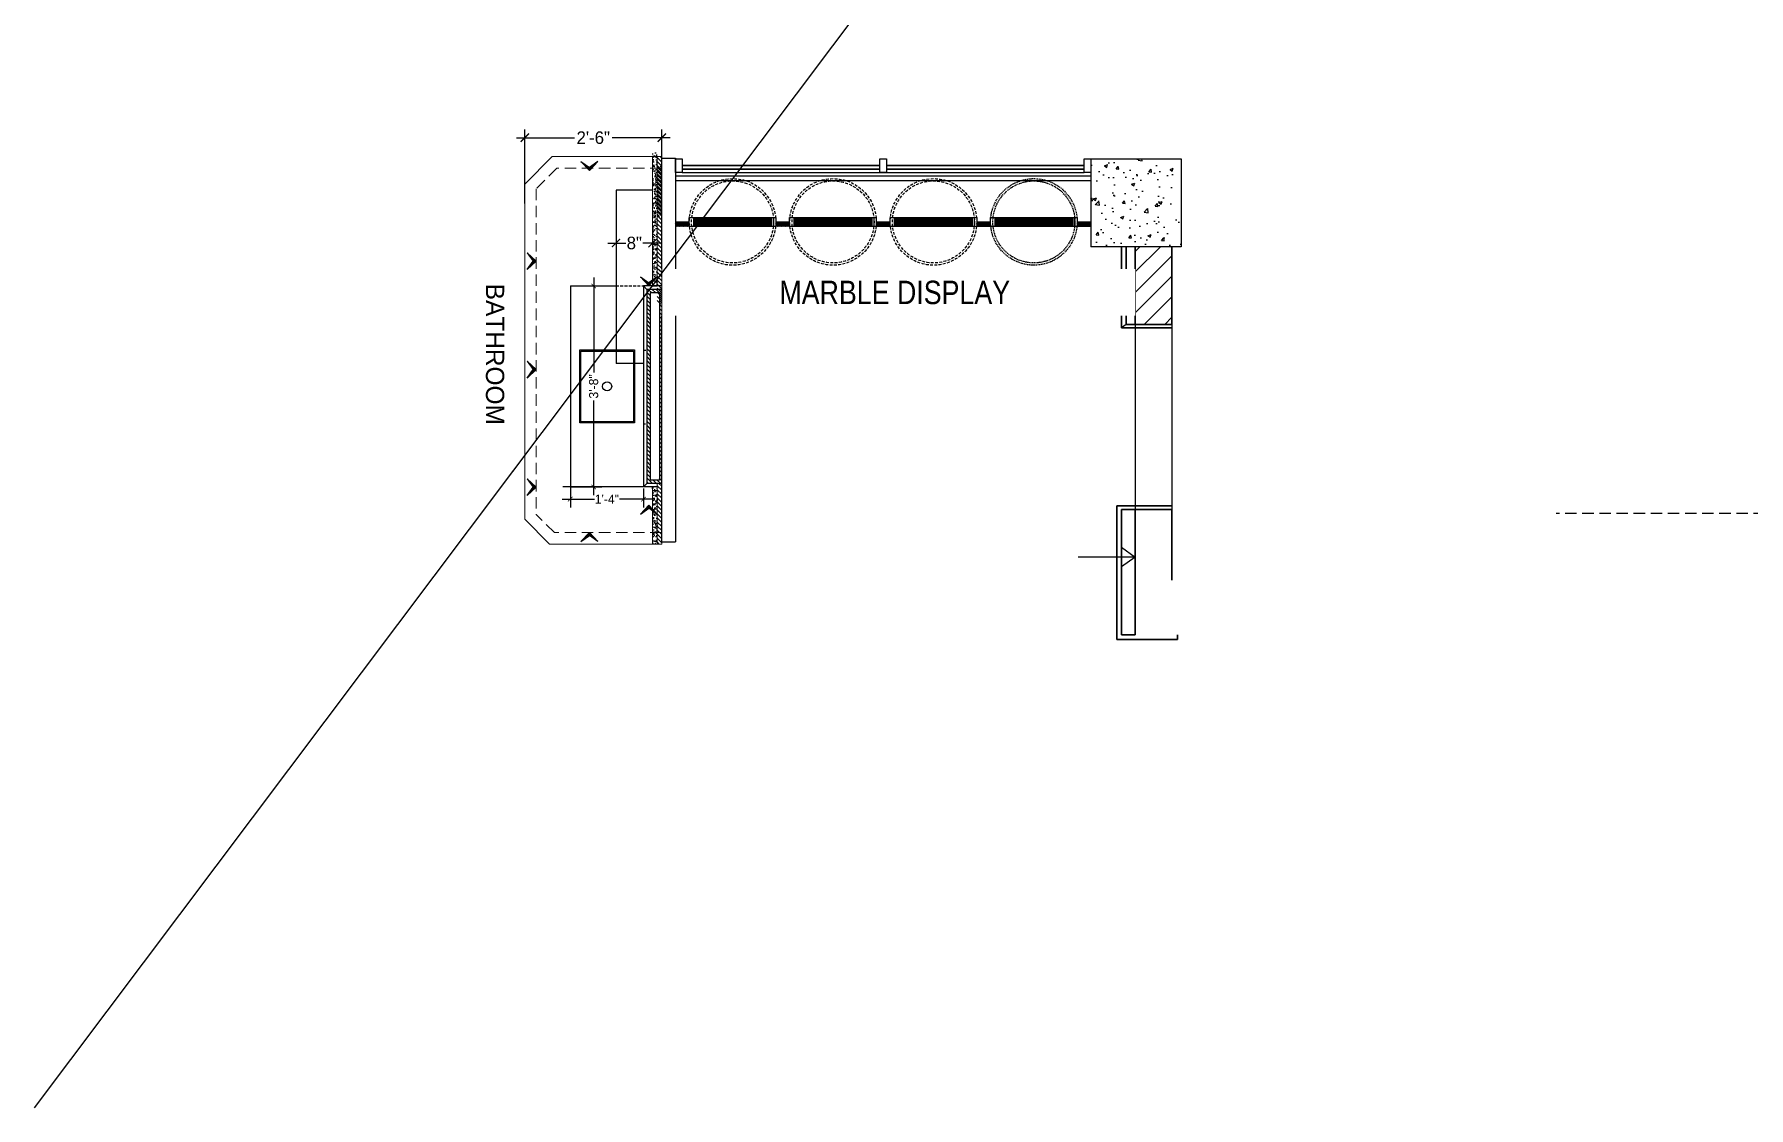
# Model space of a CAD drawing. Header units: inches. Extents: x -137722 to 81594, y -22256 to -1207.
# Drawn here: x -62205.6 to -61830.1, y -3635 to -3400 of the extents above; entities that cross this region are included whole.
import ezdxf

# ---------------------------------------------------------------- set-up
doc = ezdxf.new("R2010")
doc.units = ezdxf.units.IN
doc.header["$LTSCALE"] = 0.05
doc.header["$MEASUREMENT"] = 0
doc.header["$PDMODE"] = 3
doc.header["$PDSIZE"] = -4
doc.linetypes.add('A2-XREF-115_FURN$0$HIDDEN', pattern=[0.375, 0.25, -0.125])
doc.linetypes.add('DASHED2', pattern=[0.375, 0.25, -0.125])
doc.layers.get('Defpoints').update_dxf_attribs({"linetype": 'DASHED2'})
for name, color, linetype in [('00 floor', 7, 'Continuous'), ('beam', 7, 'Continuous'), ('Civil Dimension - Text', 7, 'Continuous'), ('Flooring Hatch', 251, 'Continuous'), ('HATCH', 251, 'Continuous'), ('text', 176, 'Continuous'), ('Vector Graphics', 7, 'Continuous')]:
    doc.layers.add(name, color=color, linetype=linetype)
doc.layers.add('FURNITURE', color=36, linetype='Continuous', lineweight=18)
doc.layers.add('WALL', color=7, linetype='Continuous', lineweight=35)
doc.styles.add('4MMOF3-8', font='ARIALN.TTF', dxfattribs={"height": 5.12})
doc.styles.add('9-128OF1-4', font='stylu.ttf')
doc.styles.get("Standard").update_dxf_attribs({"font": 'stylu.ttf', "height": 6})
doc.dimstyles.new('DIM 1-4', dxfattribs={"dimtxt": 3.0792, "dimasz": 1.82, "dimexe": 1.82, "dimexo": 0, "dimgap": 0.09, "dimtad": 0, "dimzin": 0, "dimdsep": 46, "dimlunit": 4, "dimtxsty": '9-128OF1-4', "dimblk": 'ARCHTICK', "dimcen": 1.8125, "dimdle": 1.82, "dimclrd": 8, "dimclre": 8, "dimadec": 0, "dimazin": 0, "dimtfac": 1, "dimtofl": 0, "dimtmove": 0, "dimatfit": 3, "dimldrblk": 'OPEN90', "dimfxl": 1, "dimtolj": 1, "dimtzin": 0, "dimlwd": -1, "dimarcsym": 0})
doc.dimstyles.new('rhythm des-01', dxfattribs={"dimtxt": 6, "dimasz": 2, "dimexe": 2, "dimexo": 0, "dimgap": 0.09, "dimtad": 0, "dimdec": 0, "dimzin": 0, "dimdsep": 46, "dimlunit": 4, "dimtxsty": 'Standard', "dimblk": 'ARCHTICK', "dimcen": 0, "dimclrd": 251, "dimclre": 251, "dimclrt": 20, "dimadec": 0, "dimazin": 0, "dimtfac": 1, "dimtdec": 0, "dimtix": 1, "dimtofl": 0, "dimtmove": 1, "dimatfit": 0, "dimldrblk": 'ARCHTICK', "dimfxl": 1, "dimtolj": 1, "dimtzin": 0, "dimarcsym": 0})

# ---------------------------------------------------------------- blocks, each defined once
blk = doc.blocks.new('_ArchTick')
at = {"color": 0, "const_width": 0.15}
blk.add_lwpolyline([(-0.5, -0.5), (0.5, 0.5)], dxfattribs=at)
blk = doc.blocks.new('adwawd')
at = {"layer": 'Flooring Hatch', "ltscale": 50, "true_color": 0xcd6928, "transparency": 33554687}
h = blk.add_hatch(color=32, dxfattribs=at)
h.dxf.hatch_style = 1
h.paths.add_polyline_path([(-77941.34, -7094.04), (-77946.01, -7099.05), (-77941.34, -7095.73), (-77936.68, -7099.05)])
at = {"layer": 'Civil Dimension - Text', "color": 2, "ltscale": 50}
for p, q in [((-77941.34, -7094.04), (-77946.01, -7099.05)), ((-77946.01, -7099.05), (-77941.34, -7095.73)), ((-77941.34, -7094.04), (-77936.68, -7099.05)), ((-77936.68, -7099.05), (-77941.34, -7095.73))]:
    blk.add_line(p, q, dxfattribs=at)
blk = doc.blocks.new('*D316')
at = {"layer": 'Civil Dimension - Text', "color": 8, "ltscale": 50, "transparency": 16777216}
for p, q in [((-62100.01, -3422.66), (-62087.31, -3422.66)), ((-62066.37, -3422.66), (-62079.07, -3422.66))]:
    blk.add_line(p, q, dxfattribs=at)
at = {"layer": 'Civil Dimension - Text', "color": 8, "lineweight": -2, "ltscale": 50, "transparency": 16777216}
for p, q in [((-62098.19, -3437.07), (-62098.19, -3420.84)), ((-62068.19, -3428.6), (-62068.19, -3420.84))]:
    blk.add_line(p, q, dxfattribs=at)
at = {"layer": 'Defpoints', "color": 0, "ltscale": 50, "transparency": 16777216}
for p in [(-62098.19, -3422.66), (-62068.19, -3428.6), (-62098.19, -3437.07)]:
    blk.add_point(p, dxfattribs=at)
at = {"layer": 'Civil Dimension - Text', "color": 8, "ltscale": 50, "transparency": 16777216, "xscale": 1.82, "yscale": 1.82, "zscale": 1.82, "rotation": 180}
blk.add_blockref('_ArchTick', (-62098.19, -3422.66), dxfattribs=at)
at = {"layer": 'Civil Dimension - Text', "color": 8, "ltscale": 50, "transparency": 16777216, "xscale": 1.82, "yscale": 1.82, "zscale": 1.82}
blk.add_blockref('_ArchTick', (-62068.19, -3422.66), dxfattribs=at)
at = {"layer": 'Civil Dimension - Text', "color": 0, "ltscale": 50, "transparency": 16777216, "insert": (-62083.19, -3422.66), "char_height": 2.75, "attachment_point": 5, "style": '9-128OF1-4'}
blk.add_mtext('\\A1;2\'-6"', dxfattribs=at)
blk = doc.blocks.new('_Open90')
at = {"color": 0, "linetype": 'ByBlock', "lineweight": -2}
for p, q in [((0, 0), (-1, 0)), ((-0.5, 0.5), (0, 0)), ((0, 0), (-0.5, -0.5))]:
    blk.add_line(p, q, dxfattribs=at)
blk = doc.blocks.new('*D319')
at = {"layer": 'Civil Dimension - Text', "color": 8, "ltscale": 50, "transparency": 16777216}
for p, q in [((-62080.02, -3445.72), (-62076.03, -3445.72)), ((-62068.38, -3445.72), (-62072.36, -3445.72))]:
    blk.add_line(p, q, dxfattribs=at)
at = {"layer": 'Civil Dimension - Text', "color": 8, "lineweight": -2, "ltscale": 50, "transparency": 16777216}
for p, q in [((-62078.2, -3444.78), (-62078.2, -3447.54)), ((-62070.2, -3444.78), (-62070.2, -3447.54))]:
    blk.add_line(p, q, dxfattribs=at)
at = {"layer": 'Defpoints', "color": 0, "ltscale": 50, "transparency": 16777216}
for p in [(-62078.2, -3444.78), (-62078.2, -3445.72), (-62070.2, -3444.78)]:
    blk.add_point(p, dxfattribs=at)
at = {"layer": 'Civil Dimension - Text', "color": 8, "ltscale": 50, "transparency": 16777216, "xscale": 1.82, "yscale": 1.82, "zscale": 1.82, "rotation": 180}
blk.add_blockref('_ArchTick', (-62078.2, -3445.72), dxfattribs=at)
at = {"layer": 'Civil Dimension - Text', "color": 8, "ltscale": 50, "transparency": 16777216, "xscale": 1.82, "yscale": 1.82, "zscale": 1.82}
blk.add_blockref('_ArchTick', (-62070.2, -3445.72), dxfattribs=at)
at = {"layer": 'Civil Dimension - Text', "color": 0, "ltscale": 50, "transparency": 16777216, "insert": (-62074.2, -3445.72), "char_height": 2.75, "attachment_point": 5, "style": '9-128OF1-4'}
blk.add_mtext('\\A1;8"', dxfattribs=at)
blk = doc.blocks.new('*D320')
at = {"layer": 'Civil Dimension - Text', "color": 8, "lineweight": -2, "ltscale": 50, "transparency": 16777216}
for p, q in [((-62088.21, -3499.09), (-62088.21, -3503.61)), ((-62072.2, -3499.48), (-62072.2, -3503.61))]:
    blk.add_line(p, q, dxfattribs=at)
at = {"layer": 'Civil Dimension - Text', "color": 8, "ltscale": 50, "transparency": 16777216}
for p, q in [((-62090.03, -3501.79), (-62082.93, -3501.79)), ((-62070.38, -3501.79), (-62077.48, -3501.79))]:
    blk.add_line(p, q, dxfattribs=at)
at = {"layer": 'Defpoints', "color": 0, "ltscale": 50, "transparency": 16777216}
for p in [(-62088.21, -3499.09), (-62088.21, -3501.79), (-62072.2, -3499.48)]:
    blk.add_point(p, dxfattribs=at)
at = {"layer": 'Civil Dimension - Text', "color": 8, "ltscale": 50, "transparency": 16777216, "rotation": 180}
blk.add_blockref('_ArchTick', (-62088.21, -3501.79), dxfattribs=at)
at = {"layer": 'Civil Dimension - Text', "color": 8, "ltscale": 50, "transparency": 16777216}
blk.add_blockref('_ArchTick', (-62072.2, -3501.79), dxfattribs=at)
at = {"layer": 'Civil Dimension - Text', "color": 0, "ltscale": 50, "transparency": 16777216, "insert": (-62080.21, -3501.79), "char_height": 2, "attachment_point": 5, "style": '9-128OF1-4'}
blk.add_mtext('\\A1;1\'-4"', dxfattribs=at)
blk = doc.blocks.new('*D321')
at = {"layer": 'Civil Dimension - Text', "color": 8, "ltscale": 50, "transparency": 16777216}
for p, q in [((-62083.1, -3453.29), (-62083.1, -3474.03)), ((-62083.1, -3500.93), (-62083.1, -3480.2))]:
    blk.add_line(p, q, dxfattribs=at)
at = {"layer": 'Civil Dimension - Text', "color": 8, "lineweight": -2, "ltscale": 50, "transparency": 16777216}
for p, q in [((-62088.21, -3455.11), (-62081.28, -3455.11)), ((-62088.21, -3499.11), (-62081.28, -3499.11))]:
    blk.add_line(p, q, dxfattribs=at)
at = {"layer": 'Defpoints', "color": 0, "ltscale": 50, "transparency": 16777216}
for p in [(-62088.21, -3455.11), (-62088.21, -3499.11), (-62083.1, -3499.11)]:
    blk.add_point(p, dxfattribs=at)
at = {"layer": 'Civil Dimension - Text', "color": 8, "ltscale": 50, "transparency": 16777216}
for p, rotation in [((-62083.1, -3455.11), 90), ((-62083.1, -3499.11), 270)]:
    blk.add_blockref('_ArchTick', p, dxfattribs=dict(at, rotation=rotation))
at = {"layer": 'Civil Dimension - Text', "color": 0, "ltscale": 50, "transparency": 16777216, "insert": (-62083.1, -3477.11), "char_height": 2, "attachment_point": 5, "rotation": 90, "style": '9-128OF1-4'}
blk.add_mtext('\\A1;3\'-8"', dxfattribs=at)

msp = doc.modelspace()

# ---------------------------------------------------------------- hatches: boundary and pattern name
at = {"layer": '00 floor'}
h = msp.add_hatch(dxfattribs=at)
h.set_pattern_fill('ANSI31', color=256)
h.set_pattern_definition([(45, (-196724.3448, -99125.3224), (-2.24506403, 2.24506403), [])])
h.paths.add_polyline_path([(-61956.4585, -3446.5264), (-61964.5085, -3446.5264), (-61964.5085, -3463.5264), (-61956.4585, -3463.5264)])
at = {"layer": 'Civil Dimension - Text', "ltscale": 50, "true_color": 0x939598}
h = msp.add_hatch(dxfattribs=at)
h.set_pattern_fill('AR-CONC', color=252)
h.set_pattern_definition([(50, (3598.8247, 77.342), (7.1726018, -0.62752135), [0.75, -8.25]), (355, (3598.825, 77.342), (-1.3875133, 7.5219213), [0.6, -6.6]), (100.451444, (3599.4224, 77.29), (5.7850885, 6.8943999), [0.6374019, -7.0114211]), (46.1842, (3598.825, 79.342), (10.6724133, -1.6551928), [1.125, -12.375]), (96.635635, (3599.714, 79.204), (9.3466195, 9.741186), [0.9561034, -10.5171376]), (351.184164, (3598.825, 79.342), (9.3466195, 9.741186), [0.9, -9.9]), (21, (3599.8247, 78.842), (5.9690705, -4.0261889), [0.75, -8.25]), (326, (3599.825, 78.842), (2.4331533, 7.25150045), [0.6, -6.6]), (71.451445, (3600.322, 78.507), (8.4022238, 3.2253115), [0.6374019, -7.0114211]), (37.5, (3598.8247, 77.3422), (0.12159855, 3.32893854), [0, -6.52, 0, -6.7, 0, -6.625]), (7.5, (3598.8247, 77.3422), (2.63069537, 3.94411712), [0, -3.82, 0, -6.37, 0, -2.525]), (327.5, (3596.5947, 77.3422), (5.33822436, -0.22554872), [0, -2.5, 0, -7.8, 0, -10.35]), (317.5, (3595.5947, 77.3422), (5.8318617, 1.00104982), [0, -3.25, 0, -5.18, 0, -7.35])])
h.paths.add_polyline_path([(-61974.2085, -3446.5264), (-61954.4585, -3446.5264), (-61954.4585, -3427.2764), (-61974.2085, -3427.2764)])
at = {"layer": 'Civil Dimension - Text', "ltscale": 50, "true_color": 0xcd2027}
h = msp.add_hatch(dxfattribs=at)
h.set_pattern_fill('ANSI31', color=242)
h.set_pattern_definition([(45, (6356.82664, 4115.33483), (-0.08838834765, 0.08838834765), [])])
h.paths.add_polyline_path([(-62062.1886, -3441.0922), (-62065.2026, -3441.0922), (-62065.1936, -3442.0922), (-62062.1886, -3442.0922)])
h = msp.add_hatch(dxfattribs=at)
h.set_pattern_fill('ANSI31', color=242)
h.set_pattern_definition([(45, (6378.82168, 4115.33483), (-0.08838834765, 0.08838834765), [])])
h.paths.add_polyline_path([(-62040.1936, -3441.0922), (-62043.2075, -3441.0922), (-62043.1986, -3442.0922), (-62040.1936, -3442.0922)])
h = msp.add_hatch(dxfattribs=at)
h.set_pattern_fill('ANSI31', color=242)
h.set_pattern_definition([(45, (6400.81672, 4115.33483), (-0.08838834765, 0.08838834765), [])])
h.paths.add_polyline_path([(-62018.1986, -3441.0922), (-62021.2125, -3441.0922), (-62021.2035, -3442.0922), (-62018.1986, -3442.0922)])
h = msp.add_hatch(dxfattribs=at)
h.set_pattern_fill('ANSI31', color=242)
h.set_pattern_definition([(45, (6422.81176, 4115.33483), (-0.08838834765, 0.08838834765), [])])
h.paths.add_polyline_path([(-61996.2035, -3441.0922), (-61999.2175, -3441.0922), (-61999.2085, -3442.0922), (-61996.2035, -3442.0922)])
h = msp.add_hatch(dxfattribs=at)
h.set_pattern_fill('ANSI31', color=242)
h.set_pattern_definition([(45, (6444.8068, 4115.33483), (-0.08838834765, 0.08838834765), [])])
h.paths.add_polyline_path([(-61974.2085, -3441.0922), (-61977.2224, -3441.0922), (-61977.2134, -3442.0922), (-61974.2085, -3442.0922)])
at = {"layer": 'HATCH', "ltscale": 50, "true_color": 0xb3691e}
h = msp.add_hatch(dxfattribs=at)
h.set_pattern_fill('ANSI31', color=32, scale=5, angle=-90)
h.set_pattern_definition([(315, (-53752.3855, -70079.234), (0.441941738, 0.441941738), [])])
edge = h.paths.add_edge_path()
edge.add_line((-62068.1936, -3426.8013), (-62069.1936, -3426.8013))
edge.add_line((-62069.1936, -3426.8013), (-62069.1936, -3439.9749))
edge.add_arc((-62070.3722, -3432.0763), 7.986, -81.513101, -74.168926)
edge.add_line((-62068.1936, -3439.7594), (-62068.1936, -3426.8013))
at = {"layer": 'HATCH', "ltscale": 50}
h = msp.add_hatch(dxfattribs=at)
h.set_pattern_fill('ANSI31', color=256)
h.set_pattern_definition([(45, (8533.9562, 4152.51489), (-0.08838834765, 0.08838834765), [])])
h.paths.add_polyline_path([(-62044.1779, -3440.3122), (-62061.1779, -3440.3122), (-62061.1779, -3441.0922), (-62044.1779, -3441.0922)])
h = msp.add_hatch(dxfattribs=at)
h.set_pattern_fill('ANSI31', color=256)
h.set_pattern_definition([(45, (8533.9562, 4151.73489), (-0.08838834765, 0.08838834765), [])])
h.paths.add_polyline_path([(-62044.1779, -3441.0922), (-62061.1779, -3441.0922), (-62061.1779, -3441.8722), (-62044.1779, -3441.8722)])
h = msp.add_hatch(dxfattribs=at)
h.set_pattern_fill('ANSI31', color=256)
h.set_pattern_definition([(45, (8555.95125, 4152.51489), (-0.08838834765, 0.08838834765), [])])
h.paths.add_polyline_path([(-62022.1829, -3440.3122), (-62039.1829, -3440.3122), (-62039.1829, -3441.0922), (-62022.1829, -3441.0922)])
h = msp.add_hatch(dxfattribs=at)
h.set_pattern_fill('ANSI31', color=256)
h.set_pattern_definition([(45, (8555.95125, 4151.73489), (-0.08838834765, 0.08838834765), [])])
h.paths.add_polyline_path([(-62022.1829, -3441.0922), (-62039.1829, -3441.0922), (-62039.1829, -3441.8722), (-62022.1829, -3441.8722)])
h = msp.add_hatch(dxfattribs=at)
h.set_pattern_fill('ANSI31', color=256)
h.set_pattern_definition([(45, (8577.94629, 4152.51489), (-0.08838834765, 0.08838834765), [])])
h.paths.add_polyline_path([(-62000.1878, -3440.3122), (-62017.1878, -3440.3122), (-62017.1878, -3441.0922), (-62000.1878, -3441.0922)])
h = msp.add_hatch(dxfattribs=at)
h.set_pattern_fill('ANSI31', color=256)
h.set_pattern_definition([(45, (8577.94629, 4151.73489), (-0.08838834765, 0.08838834765), [])])
h.paths.add_polyline_path([(-62000.1878, -3441.0922), (-62017.1878, -3441.0922), (-62017.1878, -3441.8722), (-62000.1878, -3441.8722)])
h = msp.add_hatch(dxfattribs=at)
h.set_pattern_fill('ANSI31', color=256)
h.set_pattern_definition([(45, (8599.94133, 4152.51489), (-0.08838834765, 0.08838834765), [])])
h.paths.add_polyline_path([(-61978.1928, -3440.3122), (-61995.1928, -3440.3122), (-61995.1928, -3441.0922), (-61978.1928, -3441.0922)])
h = msp.add_hatch(dxfattribs=at)
h.set_pattern_fill('ANSI31', color=256)
h.set_pattern_definition([(45, (8599.94133, 4151.73489), (-0.08838834765, 0.08838834765), [])])
h.paths.add_polyline_path([(-61978.1928, -3441.0922), (-61995.1928, -3441.0922), (-61995.1928, -3441.8722), (-61978.1928, -3441.8722)])
at = {"layer": 'HATCH', "ltscale": 50, "true_color": 0x939598}
h = msp.add_hatch(dxfattribs=at)
h.set_pattern_fill('AR-CONC', color=252, scale=0.19685, angle=-90)
h.set_pattern_definition([(320, (-53752.3919, -70070.723), (-0.123527825, -1.411929493), [0.147637795, -1.624015748]), (265, (-53752.392, -70070.723), (1.480693177, 0.273132546), [0.118110236, -1.299212598]), (10.4514445, (-53752.4022, -70070.8407), (1.357165337, -1.138796942), [0.12547282, -1.380201008]), (316.1842, (-53751.9982, -70070.723), (-0.325825356, -2.10086876), [0.22145669, -2.43602362]), (6.6356355, (-53752.0254, -70070.8981), (1.9175563, -1.83988572), [0.188209335, -2.07030268]), (261.184164, (-53751.9982, -70070.723), (1.9175563, -1.83988572), [0.177165354, -1.9488189]), (291, (-53752.0967, -70070.9199), (-0.792556871, -1.175013882), [0.147637795, -1.624015748]), (236, (-53752.0967, -70070.9199), (1.42746072, -0.47896719), [0.118110236, -1.299212598]), (341.4514447, (-53752.1627, -70071.0178), (0.634903844, -1.653981057), [0.125472815, -1.380201008]), (307.5, (-53752.39193, -70070.72305), (0.655302862, -0.023936723), [0, -1.283464567, 0, -1.318897638, 0, -1.304133858]), (277.5, (-53752.3919, -70070.72305), (0.776401008, -0.51785342), [0, -0.751968504, 0, -1.253937008, 0, -0.497047244]), (237.5, (-53752.39193, -70070.28407), (-0.044399354, -1.0508315673), [0, -0.492125984, 0, -1.535433071, 0, -2.037401575]), (227.5, (-53752.3919, -70070.0872), (0.197057052, -1.14800427), [0, -0.63976378, 0, -1.01968504, 0, -1.446850394])])
h.paths.add_polyline_path([(-62069.2001, -3499.1135), (-62070.2001, -3499.1135), (-62070.2001, -3511.6135), (-62069.2001, -3511.6135)])
at = {"layer": 'HATCH', "ltscale": 50, "true_color": 0xb3691e}
h = msp.add_hatch(dxfattribs=at)
h.set_pattern_fill('ANSI31', color=32, scale=5, angle=-90)
h.set_pattern_definition([(315, (-16489.385, -82932.281), (0.4419417382, 0.4419417382), [])])
h.paths.add_polyline_path([(-62069.2001, -3511.6135), (-62068.2001, -3511.6135), (-62068.2001, -3498.3635), (-62069.2001, -3498.3635)])

# ---------------------------------------------------------------- linework, layer by layer
at = {"ltscale": 50}
for p, q in [((-62078.1936, -3434.1135), (-62078.2001, -3472.1135)), ((-62070.1936, -3434.1135), (-62078.1936, -3434.1135)), ((-62088.2101, -3455.1135), (-62088.2101, -3499.1135)), ((-62088.2101, -3455.1135), (-62078.2001, -3455.1135)), ((-62072.2001, -3455.1135), (-62072.2001, -3499.1135)), ((-62072.2001, -3472.1135), (-62078.2001, -3472.1135)), ((-62069.2001, -3499.1135), (-62089.8711, -3499.1135)), ((-62071.4501, -3498.3635), (-62072.2001, -3499.1135)), ((-62068.2001, -3498.3635), (-62071.4501, -3498.3635)), ((-62068.7001, -3497.6135), (-62070.7001, -3497.6135))]:
    msp.add_line(p, q, dxfattribs=at)
at = {"linetype": 'A2-XREF-115_FURN$0$HIDDEN', "ltscale": 50}
msp.add_line((-62078.2001, -3455.1135), (-62072.2001, -3455.1135), dxfattribs=at)
at = {"ltscale": 50}
for points in [[(-62074.1551, -3469.1135), (-62074.1551, -3485.1135), (-62086.1551, -3485.1135), (-62086.1551, -3469.1135)], [(-62074.4051, -3469.3635), (-62074.4051, -3484.8635), (-62085.9051, -3484.8635), (-62085.9051, -3469.3635)]]:
    msp.add_lwpolyline(points, close=True, dxfattribs=at)
msp.add_circle((-62080.1551, -3477.1135), 1, dxfattribs=at)
at = {"layer": '00 floor'}
for p, q in [((-62065.1936, -3431.0264), (-61974.2085, -3431.0264)), ((-62063.6936, -3430.2764), (-61975.7085, -3430.2764)), ((-62065.1936, -3432.0264), (-61974.2085, -3432.0264))]:
    msp.add_line(p, q, dxfattribs=at)
at = {"layer": '00 floor', "color": 252}
msp.add_line((-61956.4585, -3463.5264), (-61956.4585, -3504.0264), dxfattribs=at)
at = {"layer": '00 floor'}
for points in [[(-62065.1936, -3427.2764), (-62063.6936, -3427.2764), (-62063.6936, -3430.2764), (-62065.1936, -3430.2764)], [(-62020.451, -3427.2764), (-62018.951, -3427.2764), (-62018.951, -3430.2764), (-62020.451, -3430.2764)], [(-61975.7085, -3427.2764), (-61974.2085, -3427.2764), (-61974.2085, -3430.2764), (-61975.7085, -3430.2764)]]:
    msp.add_lwpolyline(points, close=True, dxfattribs=at)
at = {"layer": 'beam', "color": 253, "ltscale": 5}
msp.add_line((-61964.5085, -3463.5264), (-61964.5085, -3504.0264), dxfattribs=at)
at = {"layer": 'beam', "color": 9, "linetype": 'A2-XREF-115_FURN$0$HIDDEN', "ltscale": 200, "true_color": 0xc7c8ca}
msp.add_line((-61669.0985, -3504.9458), (-61872.3485, -3504.9458), dxfattribs=at)
at = {"layer": 'Civil Dimension - Text', "ltscale": 50}
for p, q in [((-62068.1936, -3511.1678), (-62068.1936, -3427.1678)), ((-62068.1936, -3427.1678), (-62065.1936, -3427.1678)), ((-62065.1936, -3427.1678), (-62065.1936, -3511.1678)), ((-62065.1936, -3441.0922), (-62062.1886, -3441.0922)), ((-62065.1936, -3441.0922), (-62065.1936, -3442.0922)), ((-62043.2094, -3441.0922), (-62040.1936, -3441.0922)), ((-62043.2094, -3441.0922), (-62043.2094, -3442.0922)), ((-62021.2144, -3441.0922), (-62018.1986, -3441.0922)), ((-62021.2144, -3441.0922), (-62021.2144, -3442.0922)), ((-61999.2193, -3441.0922), (-61996.2035, -3441.0922)), ((-61999.2193, -3441.0922), (-61999.2193, -3442.0922)), ((-61977.2134, -3441.0922), (-61974.2085, -3441.0922)), ((-61966.5085, -3463.5264), (-61967.5085, -3464.2764)), ((-61956.4585, -3463.5264), (-61956.4585, -3464.2764)), ((-62068.1936, -3511.1678), (-62065.1936, -3511.1678))]:
    msp.add_line(p, q, dxfattribs=at)
at = {"layer": 'Civil Dimension - Text', "color": 244, "ltscale": 50, "true_color": 0x991b1e}
for p, q in [((-62043.6799, -3442.0922), (-62043.6799, -3440.0922)), ((-62021.6849, -3442.0922), (-62021.6849, -3440.0922)), ((-61999.6898, -3442.0922), (-61999.6898, -3440.0922)), ((-61977.6948, -3442.0922), (-61977.6948, -3440.0922))]:
    msp.add_line(p, q, dxfattribs=at)
for points in [[(-62062.1886, -3440.0922), (-62043.1986, -3440.0922), (-62043.1986, -3442.0922), (-62062.1886, -3442.0922)], [(-62044.1779, -3440.3122), (-62044.1779, -3441.0922), (-62061.1779, -3441.0922), (-62061.1779, -3440.3122)], [(-62044.1779, -3441.0922), (-62044.1779, -3441.8722), (-62061.1779, -3441.8722), (-62061.1779, -3441.0922)], [(-62040.1936, -3440.0922), (-62021.2035, -3440.0922), (-62021.2035, -3442.0922), (-62040.1936, -3442.0922)], [(-62022.1829, -3440.3122), (-62022.1829, -3441.0922), (-62039.1829, -3441.0922), (-62039.1829, -3440.3122)], [(-62022.1829, -3441.0922), (-62022.1829, -3441.8722), (-62039.1829, -3441.8722), (-62039.1829, -3441.0922)], [(-62018.1986, -3440.0922), (-61999.2085, -3440.0922), (-61999.2085, -3442.0922), (-62018.1986, -3442.0922)], [(-62000.1878, -3440.3122), (-62000.1878, -3441.0922), (-62017.1878, -3441.0922), (-62017.1878, -3440.3122)], [(-62000.1878, -3441.0922), (-62000.1878, -3441.8722), (-62017.1878, -3441.8722), (-62017.1878, -3441.0922)], [(-61996.2035, -3440.0922), (-61977.2134, -3440.0922), (-61977.2134, -3442.0922), (-61996.2035, -3442.0922)], [(-61978.1928, -3440.3122), (-61978.1928, -3441.0922), (-61995.1928, -3441.0922), (-61995.1928, -3440.3122)], [(-61978.1928, -3441.0922), (-61978.1928, -3441.8722), (-61995.1928, -3441.8722), (-61995.1928, -3441.0922)]]:
    msp.add_lwpolyline(points, close=True, dxfattribs=at)
at = {"layer": 'Civil Dimension - Text', "linetype": 'A2-XREF-115_FURN$0$HIDDEN', "ltscale": 50}
for centre, radius in [((-62052.6779, -3441.0922), 9.4793), ((-62030.6829, -3441.0922), 9.4793), ((-62008.6878, -3441.0922), 9.4793), ((-62052.6779, -3441.0922), 8.9793), ((-62030.6829, -3441.0922), 8.9793), ((-62008.6878, -3441.0922), 8.9793)]:
    msp.add_circle(centre, radius, dxfattribs=at)
at = {"layer": 'Civil Dimension - Text', "linetype": 'A2-XREF-115_FURN$0$HIDDEN', "ltscale": 20}
for radius in [9.4793, 8.9793]:
    msp.add_circle((-61986.6928, -3441.0922), radius, dxfattribs=at)
at = {"layer": 'FURNITURE', "color": 6, "ltscale": 50}
for p, q in [((-62092.1936, -3426.8013), (-62098.1936, -3432.8013)), ((-62068.1936, -3426.8013), (-62092.1936, -3426.8013)), ((-62098.1936, -3432.8013), (-62098.1936, -3506.1676)), ((-62070.2001, -3499.1135), (-62070.1936, -3511.6135)), ((-62092.7477, -3511.6135), (-62098.1936, -3506.1676)), ((-62068.1936, -3511.6135), (-62092.7477, -3511.6135)), ((-62068.1936, -3511.6135), (-62070.1936, -3511.6135))]:
    msp.add_line(p, q, dxfattribs=at)
at = {"layer": 'FURNITURE', "color": 6, "linetype": 'A2-XREF-115_FURN$0$HIDDEN', "ltscale": 200}
for p, q in [((-62091.1581, -3429.3013), (-62095.6936, -3433.8369)), ((-62068.1936, -3429.3013), (-62091.1581, -3429.3013)), ((-62095.6936, -3433.8369), (-62095.6936, -3505.1321)), ((-62091.7122, -3509.1135), (-62095.6936, -3505.1321)), ((-62068.1936, -3509.1135), (-62091.7122, -3509.1135))]:
    msp.add_line(p, q, dxfattribs=at)
at = {"layer": 'FURNITURE', "ltscale": 50}
for p, q in [((-61974.2085, -3442.0922), (-62025.6592, -3442.0922)), ((-62069.1936, -3511.6135), (-62069.2001, -3498.3635))]:
    msp.add_line(p, q, dxfattribs=at)
msp.add_lwpolyline([(-62068.1936, -3511.6135), (-62068.2001, -3494.7029)], dxfattribs=at)
at = {"layer": 'Vector Graphics', "color": 1, "linetype": 'Continuous', "ltscale": 3}
for p, q in [((-61974.2085, -3427.2764), (-61954.4585, -3427.2764)), ((-61974.2085, -3427.2764), (-61974.2085, -3446.5264)), ((-61954.4585, -3427.2764), (-61954.4585, -3446.5264)), ((-61954.4585, -3446.5264), (-61974.2085, -3446.5264))]:
    msp.add_line(p, q, dxfattribs=at)
at = {"layer": 'WALL'}
for p, q in [((-62020.451, -3428.7764), (-62063.6936, -3428.7764)), ((-62020.451, -3429.5264), (-62063.6936, -3429.5264)), ((-61975.7085, -3428.7764), (-62018.951, -3428.7764)), ((-61975.7085, -3429.5264), (-62018.951, -3429.5264)), ((-61967.5085, -3464.2764), (-61967.5085, -3446.5264)), ((-61966.5085, -3463.5264), (-61966.5085, -3446.5264)), ((-61964.5085, -3463.5264), (-61964.5085, -3446.5264)), ((-61956.4585, -3446.5264), (-61956.4585, -3463.5264)), ((-61956.4585, -3464.2764), (-61967.5085, -3464.2764)), ((-61956.4585, -3463.5264), (-61966.5085, -3463.5264)), ((-61956.4585, -3463.5264), (-61959.4585, -3463.5264)), ((-61968.5085, -3532.5264), (-61968.5085, -3503.2764)), ((-61968.5085, -3503.2764), (-61956.4585, -3503.2764)), ((-61967.5085, -3531.5264), (-61967.5085, -3504.0264)), ((-61967.5085, -3504.0264), (-61964.5085, -3504.0264)), ((-61964.5085, -3531.5264), (-61964.5085, -3504.0264)), ((-61956.4585, -3504.0264), (-61964.5085, -3504.0264)), ((-61956.4585, -3504.0264), (-61956.4585, -3519.5264)), ((-61968.5085, -3532.5264), (-61955.2085, -3532.5264)), ((-61967.5085, -3531.5264), (-61964.5085, -3531.5264)), ((-61955.2085, -3532.5264), (-61955.2085, -3531.5264))]:
    msp.add_line(p, q, dxfattribs=at)

# ---------------------------------------------------------------- block references
at = {"layer": 'Civil Dimension - Text', "xscale": -0.3918184986101589, "yscale": 0.3918184986101589, "zscale": 0.3918184986101589}
for p, rotation in [((-31545.1873, -6209.4304), 180), ((-59316.1186, 27089.1935), 270), ((-59316.1186, 27065.4184), 270), ((-59316.1024, 27039.7055), 270)]:
    msp.add_blockref('adwawd', p, dxfattribs=dict(at, rotation=rotation))
at = {"layer": 'Civil Dimension - Text', "xscale": 0.3918184986101589, "yscale": 0.3918184986101589, "zscale": 0.3918184986101589}
for p in [(-31532.1916, -723.5385), (-31545.1873, -729.5385)]:
    msp.add_blockref('adwawd', p, dxfattribs=at)

# ---------------------------------------------------------------- dimensions: what is measured, and where the dimension line sits
at = {"layer": 'Civil Dimension - Text', "ltscale": 50}
for base, p1, p2, override, picture, middle in [((-62098.1936, -3422.656), (-62068.1936, -3428.5963), (-62098.1936, -3437.0653), {"dimtxt": 2.75, "dimdec": 3, "dimtdec": 3, "dimtmove": 1, "dimfxl": 0, "dimfrac": 1, "dimarcsym": 1}, '*D316', (-62083.1936, -3422.656)), ((-62078.1954, -3445.7168), (-62070.1968, -3444.7825), (-62078.1954, -3444.7812), {"dimtxt": 2.75, "dimdec": 3, "dimtdec": 3, "dimtmove": 1, "dimfxl": 0, "dimfrac": 1, "dimarcsym": 1}, '*D319', (-62074.1961, -3445.7168)), ((-62088.2101, -3501.7939), (-62072.2001, -3499.4831), (-62088.2101, -3499.0939), {"dimtxt": 2, "dimasz": 1, "dimdec": 3, "dimtdec": 3, "dimtmove": 1, "dimfxl": 0, "dimfrac": 1, "dimarcsym": 1}, '*D320', (-62080.2051, -3501.7939))]:
    dim = msp.add_linear_dim(base=base, p1=p1, p2=p2, dimstyle='DIM 1-4', override=override, dxfattribs=at)
    dim.commit()
    dim.dimension.update_dxf_attribs({"geometry": picture, "text_midpoint": middle})
dim = msp.add_linear_dim(base=(-62083.099, -3499.1135), p1=(-62088.2101, -3455.1135), p2=(-62088.2101, -3499.1135), angle=270, dimstyle='DIM 1-4', override={"dimtxt": 2, "dimasz": 1, "dimdec": 3, "dimtdec": 3, "dimtmove": 1, "dimfxl": 0, "dimfrac": 1, "dimarcsym": 1}, dxfattribs=at)
dim.commit()
dim.dimension.update_dxf_attribs({"geometry": '*D321', "text_midpoint": (-62083.099, -3477.1135)})

# ---------------------------------------------------------------- leaders
at = {"layer": '00 floor'}
msp.add_leader([(-61964.5085, -3514.4605), (-61976.9628, -3514.4605)], dimstyle='rhythm des-01', override={"dimasz": 3, "dimldrblk": 'Open90', "dimfxl": 0.18}, dxfattribs=at)

# ---------------------------------------------------------------- next in the draw order: texts
at = {"layer": 'text', "ltscale": 50, "insert": (-62104.718, -3411.1911), "char_height": 4, "attachment_point": 4, "rotation": 270, "style": '4MMOF3-8', "bg_fill": 2}
msp.add_mtext_dynamic_manual_height_columns('\\pi41.94905;{\\fStylus BT|b0|i0|c0|p34; BATHROOM}', width=117.537917, gutter_width=15.396, heights=[0], dxfattribs=at)
at = {"layer": 'text', "ltscale": 50, "insert": (-62067.7411, -3456.5633), "char_height": 5.12, "width": 100.677375, "attachment_point": 4, "style": '4MMOF3-8', "bg_fill": 2}
msp.add_mtext('\\pi25.32019;MARBLE DISPLAY', dxfattribs=at)

# ---------------------------------------------------------------- next in the draw order: hatches: boundary and pattern name
at = {"layer": 'HATCH', "ltscale": 50, "true_color": 0x939598}
h = msp.add_hatch(dxfattribs=at)
h.set_pattern_fill('AR-CONC', color=252, scale=0.19685, angle=-90)
h.set_pattern_definition([(320, (-53752.3855, -70016.82), (-0.123527825, -1.411929493), [0.147637795, -1.624015748]), (265, (-53752.3855, -70016.82), (1.480693177, 0.273132546), [0.118110236, -1.299212598]), (10.4514445, (-53752.3958, -70016.9376), (1.357165337, -1.138796942), [0.12547282, -1.380201008]), (316.1842, (-53751.9918, -70016.82), (-0.325825356, -2.10086876), [0.22145669, -2.43602362]), (6.6356355, (-53752.019, -70016.995), (1.9175563, -1.83988572), [0.188209335, -2.07030268]), (261.184164, (-53751.9918, -70016.82), (1.9175563, -1.83988572), [0.177165354, -1.9488189]), (291, (-53752.0902, -70017.0168), (-0.792556871, -1.175013882), [0.147637795, -1.624015748]), (236, (-53752.0902, -70017.0168), (1.42746072, -0.47896719), [0.118110236, -1.299212598]), (341.4514447, (-53752.1562, -70017.1147), (0.634903844, -1.653981057), [0.125472815, -1.380201008]), (307.5, (-53752.3855, -70016.82), (0.655302862, -0.023936723), [0, -1.283464567, 0, -1.318897638, 0, -1.304133858]), (277.5, (-53752.3855, -70016.82), (0.776401008, -0.51785342), [0, -0.751968504, 0, -1.253937008, 0, -0.497047244]), (237.5, (-53752.3855, -70016.381), (-0.044399354, -1.0508315673), [0, -0.492125984, 0, -1.535433071, 0, -2.037401575]), (227.5, (-53752.3855, -70016.1842), (0.197057052, -1.14800427), [0, -0.63976378, 0, -1.01968504, 0, -1.446850394])])
h.paths.add_polyline_path([(-62069.1936, -3425.8013), (-62070.1936, -3425.8013), (-62070.1936, -3455.1135), (-62069.1936, -3455.1135)])
at = {"layer": 'HATCH', "ltscale": 50, "true_color": 0xb3691e}
h = msp.add_hatch(dxfattribs=at)
h.set_pattern_fill('ANSI31', color=32, scale=5, angle=-90)
h.set_pattern_definition([(315, (-16489.3785, -82948.281), (0.4419417382, 0.4419417382), [])])
h.paths.add_polyline_path([(-62068.1936, -3459.1135), (-62068.1936, -3428.7594, -0.03205598), (-62069.1936, -3428.9749), (-62069.1936, -3459.1135)])
at = {"layer": 'HATCH', "ltscale": 50, "true_color": 0x636466}
h = msp.add_hatch(dxfattribs=at)
h.set_pattern_fill('AR-CONC', color=251, scale=2, angle=-90)
h.set_pattern_definition([(320, (-16489.385, -82944.281), (-1.2550427, -14.3452037), [1.5, -16.5]), (265, (-16489.385, -82944.281), (15.0438427, 2.7750267), [1.2, -13.2]), (10.451444, (-16489.49, -82945.476), (13.7887998, -11.570177), [1.2748038, -14.0228422]), (316.1842, (-16485.385, -82944.281), (-3.3103856, -21.3448266), [2.25, -24.75]), (6.635635, (-16485.66, -82946.06), (19.482372, -18.693239), [1.912207, -21.034275]), (261.184164, (-16485.385, -82944.28), (19.482372, -18.693239), [1.8, -19.8]), (291, (-16486.385, -82946.281), (-8.0523778, -11.938141), [1.5, -16.5]), (236, (-16486.385, -82946.281), (14.503001, -4.8663066), [1.2, -13.2]), (341.451445, (-16487.056, -82947.276), (6.450623, -16.8044475), [1.2748038, -14.0228422]), (307.5, (-16489.385, -82944.281), (6.65787708, -0.2431971), [0, -13.04, 0, -13.4, 0, -13.25]), (277.5, (-16489.385, -82944.281), (7.88823424, -5.26139075), [0, -7.64, 0, -12.74, 0, -5.05]), (237.5, (-16489.385, -82939.821), (-0.45109743, -10.67644872), [0, -5, 0, -15.6, 0, -20.7]), (227.5, (-16489.385, -82937.821), (2.0020996, -11.6637234), [0, -6.5, 0, -10.36, 0, -14.7])])
h.paths.add_polyline_path([(-62072.2001, -3499.1135), (-62071.4501, -3499.1135), (-62071.4501, -3455.1135), (-62072.2001, -3455.1135)])
at = {"layer": 'HATCH', "ltscale": 50, "true_color": 0xb3691e}
h = msp.add_hatch(dxfattribs=at)
h.set_pattern_fill('ANSI31', color=32, scale=5, angle=-90)
h.set_pattern_definition([(315, (-16489.385, -82944.281), (0.4419417382, 0.4419417382), [])])
h.paths.add_polyline_path([(-62070.7001, -3497.6135), (-62070.7001, -3456.6135), (-62068.7001, -3456.6135), (-62068.7001, -3497.6135), (-62068.2001, -3498.4088), (-62068.2001, -3455.8635), (-62071.4501, -3455.8635), (-62071.4501, -3498.3635), (-62068.2001, -3498.3635), (-62068.2001, -3497.6135)])

# ---------------------------------------------------------------- next in the draw order: linework, layer by layer
at = {"ltscale": 50}
for p, q in [((-61852.2711, -3165.003), (-62205.6039, -3635.0303)), ((-62068.2001, -3455.1135), (-62072.2001, -3455.1135)), ((-62071.4501, -3455.8635), (-62072.2001, -3455.1135)), ((-62071.4501, -3455.8635), (-62071.4501, -3498.3635)), ((-62068.2001, -3455.8635), (-62071.4501, -3455.8635)), ((-62068.7001, -3456.6135), (-62070.7001, -3456.6135)), ((-62070.7001, -3456.6135), (-62070.7001, -3497.6135)), ((-62070.2001, -3455.1135), (-62069.2001, -3455.1135)), ((-62068.7001, -3456.6135), (-62068.7001, -3497.6135))]:
    msp.add_line(p, q, dxfattribs=at)
at = {"layer": 'FURNITURE', "color": 6, "ltscale": 50}
for p, q in [((-62070.2001, -3454.6996), (-62070.1936, -3426.8013)), ((-62070.2001, -3455.1135), (-62070.1936, -3434.4515)), ((-62070.2001, -3455.1135), (-62070.1936, -3434.4515)), ((-62070.1936, -3434.4515), (-62070.2001, -3455.1135))]:
    msp.add_line(p, q, dxfattribs=at)
at = {"layer": 'FURNITURE', "ltscale": 50}
for p, q in [((-62069.1936, -3426.8013), (-62069.2001, -3455.1135)), ((-62068.1936, -3511.6025), (-62068.1936, -3426.7331)), ((-62069.2001, -3455.1135), (-62069.1936, -3434.4515)), ((-62070.2001, -3455.1135), (-62070.1936, -3435.9366)), ((-62070.2001, -3455.1135), (-62070.1936, -3435.9366))]:
    msp.add_line(p, q, dxfattribs=at)
for points in [[(-62068.2001, -3455.6294), (-62068.1936, -3426.8013)], [(-62068.2001, -3494.7029), (-62068.2001, -3455.6294)]]:
    msp.add_lwpolyline(points, dxfattribs=at)
at = {"layer": 'FURNITURE', "color": 6, "ltscale": 50}
msp.add_lwpolyline([(-62070.1936, -3434.4515), (-62070.2001, -3454.6996)], dxfattribs=at)

# ---------------------------------------------------------------- next in the draw order: block references
at = {"layer": 'Civil Dimension - Text', "xscale": -0.3918184986101589, "yscale": 0.3918184986101589, "zscale": 0.3918184986101589, "rotation": 180}
msp.add_blockref('adwawd', (-31532.1916, -6234.6885), dxfattribs=at)

doc.saveas('drawing.dxf')
